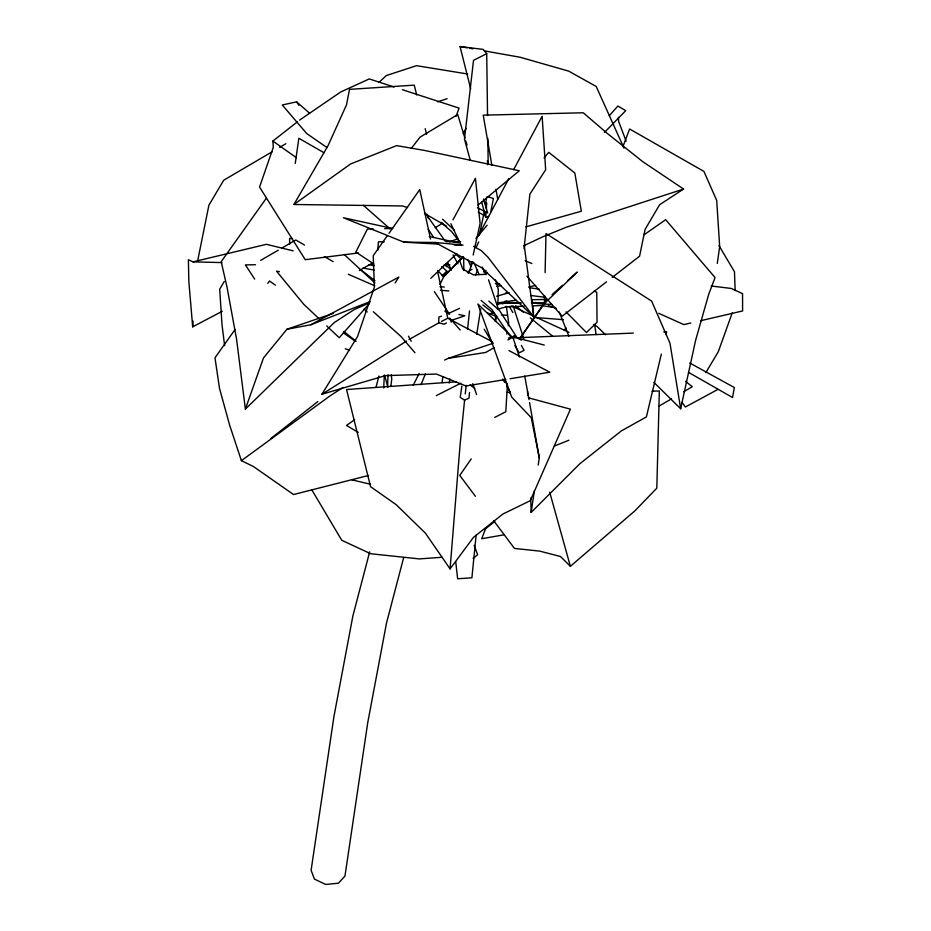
<?xml version="1.0" encoding="UTF-8"?>
<svg xmlns="http://www.w3.org/2000/svg" width="931" height="931" viewBox="0 0 931 931"><rect width="100%" height="100%" fill="white"/><g stroke="black" fill="none" stroke-linecap="round" stroke-linejoin="round"><path stroke-width="1.4" d="M544.414 304.425L544.6 295.744M545.112 272.608L545.985 233.553L651.607 301.085L669.971 343.178L680.666 408.744L653.876 382.373M497.852 304.646L498.306 289.39L495.455 279.94M387.564 386.202L388.064 374.728M463.615 257.2L463.882 270.595M383.712 387.901L384.34 374.972M488.577 216.446L485.784 217.214L486.157 211.512M486.343 208.66L486.715 202.958M222.276 311.268L192.682 326.839L193.124 321.137M197.849 259.877L208.916 205.157L223.743 180.195L272.201 151.741M456.527 381.791L346.553 389.519L370.561 486.68L396.175 504.683L425.444 533.195L450.08 568.899L460.135 444.168L464.65 399.562M377.683 250.334L378.463 241.781L384.235 241.769M469.515 392.51L468.98 398.177L464.569 400.121L460.24 397.409L461.846 386.132M476.125 535.081L471.912 577.767L457.645 578.791L455.713 561.626M467.583 329.248L469.515 310.896M465.267 393.871L466.187 385.341M390.857 386.132L391.753 378.987L391.241 374.751M442.062 382.548L442.784 376.915M717.301 263.38L719.675 246.529L716.695 200.421L703.929 171.42L629.612 129.002L622.944 146.598M295.232 163.449L298.851 138.254L324 152.742M661.336 354.106L646.393 416.925L621.268 430.96L579.745 463.824L531.159 512.399L534.359 490.881M538.211 465.046L539.282 457.877L529.541 402.471M476.695 334.287L480.699 308.987M449.208 383.141L449.871 378.964M484.388 211.186L479.384 235.031M485.528 204.122L486.68 197.069M506.825 334.113L507.302 331.331M508.233 325.757L508.71 322.964L506.336 306.264M524.106 248.635L524.805 244.69M490.916 211.116L493.395 198.501L488.042 196.732M471.691 261.914L470.783 266.033L467.769 259.621M473.192 255.036L480.105 223.393L475.427 178.333L452.943 219.902M680.666 408.744L695.632 340.211L708.666 294.475L715.055 277.566L665.677 219.693L644.275 234.635M665.991 334.566L666.654 331.773L663.756 331.89M496.677 316.063L495.362 321.416L495.49 316.191L487.553 312.909M376.043 387.215L378.94 375.973M369.665 551.862L352.884 615.961L333.961 716.416L311.105 870.276L314.434 879.097L325.675 884.45L338.442 883.205L344.959 876.071L367.757 722.572L386.493 623.142L403.682 557.483M505.94 303.483L506.778 300.725M475.694 275.099L477.591 269.746M266.429 198.094L221.182 261.658L227.013 287.12L236.544 339L245.377 409.093L263.485 357.946L286.946 329.26L333.217 313.41M732.243 312.897L718.278 351.743L705.849 372.621M456.097 116.259L459.053 108.124L402.413 89.702M468.34 273.528L472.925 261.576M485.877 527.982L481.723 538.735L504.474 534.72M420.998 384.712L425.386 373.936M478.697 241.909L476.463 246.901L473.704 246.389M439.991 284.339L443.668 276.81L463.01 256.816M413.259 385.225L419.078 373.587M478.301 235.88L508.861 178.612M513.621 169.698L542.133 116.247L545.659 169.768L529.89 194.114L524.316 246.028L533.731 316.866L481.723 267.779L435.161 242.479L403.856 242.165L343.388 217.726L392.649 228.502M463.196 133.377L466.07 128.385M407.603 207.566L402.367 205.96L293.905 204.483L328.061 145.643L346.518 104.819L349.497 89.364L414.237 85.152L416.704 94.974M224.255 281.476L219.693 289.215L221.985 324.454L224.615 345.68M505.766 379.452L465.977 386.004L436.406 374.064L385.446 375.624L321.893 394.255L357.562 336.475L374.413 287.027L373.203 255.734L387.343 235.659M395.128 282.977L398.864 277.077L310.884 324.733L286.946 329.26M546.823 299.328L520.464 337.592L544.495 303.401L577.22 272.096L567.794 280.545M471.214 458.902L459.763 475.415L475.392 496.281M389.007 233.297L419.765 189.598L430.529 239.069M235.101 329.446L214.98 357.795L219.495 388.332L229.701 425.351L241.397 460.67L253.29 466.431L293.521 494.536L368.467 475.485M267.802 283.361L269.478 280.999L275.436 285.177M450.08 568.899L473.437 537.408L502.891 514.04L530.286 500.692L570.424 409.163L528.354 397.781M442.947 276.402L446.449 271.759L442.085 275.553M411.153 148.541L420.114 137.09L457.738 114.571L464.906 138.125M475.939 238.464L487.134 225.209M544.065 157.874L548.731 152.347L574.834 173.003L581.34 211.221L525.852 226.885M369.491 303.448L339.233 337.72L326.711 325.92M609.246 115.781L617.893 106.029L625.713 110.661L604.475 132.4M443.668 276.81L463.184 256.642M487.297 272.457L485.493 274.319L473.437 274.854L462.707 269.071L459.588 260.377M245.377 409.093L334.345 322.498L354.176 309.604L369.63 302.75M430.785 278.334L456.818 253.546M379.01 82.394L386.249 75.586L416.518 65.682L467.758 74.015M552.071 294.627L562.545 285.247M564.151 329.958L566.316 328.084M493.616 520.615L514.447 548.429L539.759 551.117L560.509 556.517L570.377 566.316L634.884 510.863L656.821 488.17L659.334 390.962L652.061 391.171M478.092 205.076L519.3 170.745L424.455 150.415L396.594 145.62L350.58 163.984L293.905 204.483M317.878 401.54L270.525 438.769M484.62 529.564L494.757 521.43M473.099 558.391L477.626 554.771L474.135 545.298M358.482 252.953L305.275 259.702L259.54 187.073L273.307 147.354L272.864 141.07L297.361 121.845M299.584 120.099L340.699 91.983L369.258 78.926L394.116 87.014M606.558 281.802L562.149 316.214L527.004 276.286M612.249 277.391L639.574 256.223L645.078 229.398L659.625 204.727L683.575 189.051L642.704 161.633L607.466 133.552L583.272 112.779L483.236 115.153L491.836 165.113M241.397 460.67L329.958 395.931L343.062 387.436M354.711 419.637L346.507 425.455L358.226 432.356M467.269 272.259L472.052 269.199M483.678 271.945L486.098 270.409M321.893 394.255L406.556 341.072M409 339.536L439.036 322.731M435.219 227.723L442.586 223.196M279.661 147.366L285.864 143.711M659.253 405.986L671.484 398.852M683.726 391.73L692.292 386.737L685.53 381.279M260.657 260.377L278.241 250.195M282 248.007L295.814 240L304.518 245.051M359.331 270.572L373.075 262.623M494.303 347.6L485.656 352.465L448.311 358.33L444.553 360.064M507.884 339.966L515.297 335.788L508.454 338.093M717.696 389.519L685.391 407.01L682.004 402.378M441.527 321.439L447.776 318.216L492.406 341.828M494.757 417.425L505.812 411.723L507.407 384.422L502.682 378.987M470.667 88.794L460.042 46.55L483.177 49.39L486.715 53.661L473.518 60.352L464.476 139.115L470.178 160.027M436.325 395.594L460.717 383.304M446.438 323.01L443.994 324.221L438.664 322.708L438.92 317.087L441.527 316.121M523.711 245.784L542.936 236.73L566.118 227.304L683.575 189.051M448.055 313.689L459.553 308.347M554.469 446.019L568.969 440.2M310.884 324.733L370.154 301.597M449.603 241.827L457.68 238.825M511.212 337.29L515.297 335.788M452.547 319.996L464.86 315.795L458.902 314.515M448.311 358.33L493.418 343.155M437.547 101.84L447.113 98.709M497.445 309.325L505.614 306.962L524.072 306.229M496.584 296.279L509.106 292.671M528.587 287.062L535.628 285.421M496.875 286.504L501.087 285.433M502.042 303.867L507.465 302.552L520.173 302.552M192.682 326.839L188.842 281.558L188.388 259.726L193.02 261.855L266.406 244.318L293.172 250.846M497.038 304.449L502.577 303.11L521.337 303.064M690.825 322.976L683.831 324.605L658.741 313.305M700.624 320.706L742.612 310.966L742.542 293.661L731.301 288.459L711.168 285.98M309.639 113.233L296.582 101.851L282.291 104.994L306.671 133.517L326.921 147.505M490.87 313.398L493.628 312.932M510.025 378.754L549.802 372.202L508.989 350.603M497.631 302.936L516.123 300.143M505.393 293.149L508.291 292.823M442.05 557.285L419.287 558.903L370.689 553.747L341.758 540.283L311.757 489.741M532.59 305.88L541.097 305.543L554.899 307.544M539.282 457.877L531.287 417.74L511.713 397.13L477.859 304.018L513.086 337.883L633.336 333.1M373.168 228.898L367.408 229.026L355.851 252.057L373.878 264.02M384.689 228.654L391.881 228.502M255.49 264.73L245.412 264.904L254.663 279.091M531.624 299.712L545.694 299.491M446.252 241.676L460.67 241.664M531.426 303.041L552.188 304.565M531.473 302.552L545.554 302.843M444.11 264.858L449.917 264.87M193.02 261.855L221.962 262.589M292.509 238.58L289.611 238.441L289.634 244.201M403.856 242.165L438.361 244.108M454.177 245.004L459.937 245.33M495.397 283.734L499.691 284.013M439.967 286.748L444.296 287.039M501.378 314.899L507.151 315.341M534.58 317.459L563.453 319.682M440.421 290.251L448.858 290.938M435.161 242.479L463.091 245.132M530.763 295.488L544.891 297.268M529.471 287.702L539.352 289.215M368.734 264.718L374.402 265.614M279.37 271.654L276.53 271.165L303.75 304.297L319.403 319.042M460.042 46.55L467.187 47.818M470.039 48.331L472.901 48.843M484.329 50.879L520.045 57.233L568.69 71.128L596.212 86.478L624.014 148.169M362.974 268.07L374.227 270.071M429.238 236.509L458.797 242.979M352.081 479.907L370.457 484.225M544.251 345.064L517.52 338.116L521.383 340.141M507.325 392.091L510.13 392.847M548.429 305.752L556.459 308.405M345.273 348.753L349.393 350.196M348.299 274.261L374.797 285.817M525.177 260.61L531.799 263.543M594.106 291.112L596.759 292.287L597.039 322.289L586.437 332.53L566.048 311.873M511.2 305.88L568.969 332.309M477.44 207.729L487.669 212.92L483.457 199.059M474.054 246.692L481.106 250.497L488.053 257.282L533.731 316.866M478.255 212.187L484.609 215.666M689.731 362.997L734.338 387.54L732.557 397.514L688.475 372.33M424.466 213.397L446.566 226.152M593.594 324.523L597.213 326.618L605.453 334.729M324.43 256.584L333.147 261.634M444.774 311.094L449.58 314.282L434.358 291.647M343.295 332.798L355.211 341.153M272.864 141.07L296.419 157.711M470.085 384.957L474.763 388.355M444.727 264.66L451.349 269.548M482.863 304.949L494.361 313.805M361.205 270.083L374.972 280.72M343.772 331.389L356.166 341.328M515.623 305.868L523.501 312.316M530.251 317.843L552.758 336.266M481.129 300.457L491.929 309.569L510.06 336.01M363.334 205.286L389.949 228.77M440.98 222.358L451.512 231.482L459.437 241.723M441.76 266.638L448.102 272.178M488.81 301.085L499.633 310.71L517.38 338.197M455.061 253.535L461.578 259.342M373.354 311.769L400.947 336.452L414.982 352.733M344.179 254.489L374.937 282.977M442.539 219.169L454.491 230.341M364.056 308.929L367.186 311.92M437.593 270.49L443.54 276.623M505.137 300.992L506.964 302.994M460.193 330.051L449.813 318.088L451.244 322.184M425.258 213.187L445.262 241.129M296.582 101.851L298.898 105.308M428.179 229.235L433.695 237.475M484.201 329.19L491.452 341.374M718.953 245.621L734.478 271.759L735.141 290.519M509.292 306.427L512.83 312.537M503.24 379.732L504.649 382.257M506.755 386.039L510.269 392.347M521.395 345.471L524.072 350.324L519.195 352.872L514.89 345.634M453.048 254.943L457.912 263.799M408.465 336.172L411.211 341.258M447.555 262.426L451.465 270.095M371.69 263.124L372.982 265.696M482.211 267.046L486.005 274.692M488.531 279.8L498.364 309.162M450.895 223.684L461.136 245.505M474.042 262.856L479.139 274.598M559.275 312.013L568.911 336.277M626.144 141.175L618.661 121.554L618.452 117.329M445.495 263.939L446.496 266.65M472.762 383.619L476.591 394.546M513.086 337.883L519.405 356.957M513.132 305.834L523.769 338.651M465.744 140.895L467.013 145.05M549.686 492.162L570.377 566.316M427.329 214.351L428.481 218.564M481.606 201.876L485.784 217.214M384.84 375.949L387.843 387.156M425.188 128.653L426.596 134.262M437.617 271.573L447.776 318.216M524.747 376.066L529.041 399.632M496.002 189.377L497.724 199.374M594.63 324.477L596.049 334.532M532.101 299.188L532.532 303.494M532.823 306.357L533.544 313.538M487.367 160.551L487.623 164.74M527.54 391.101L527.668 395.431M530.728 497.957L531.159 512.399M486.715 53.661L487.541 115.491M487.844 138.486L488.193 164.368"/></g></svg>
